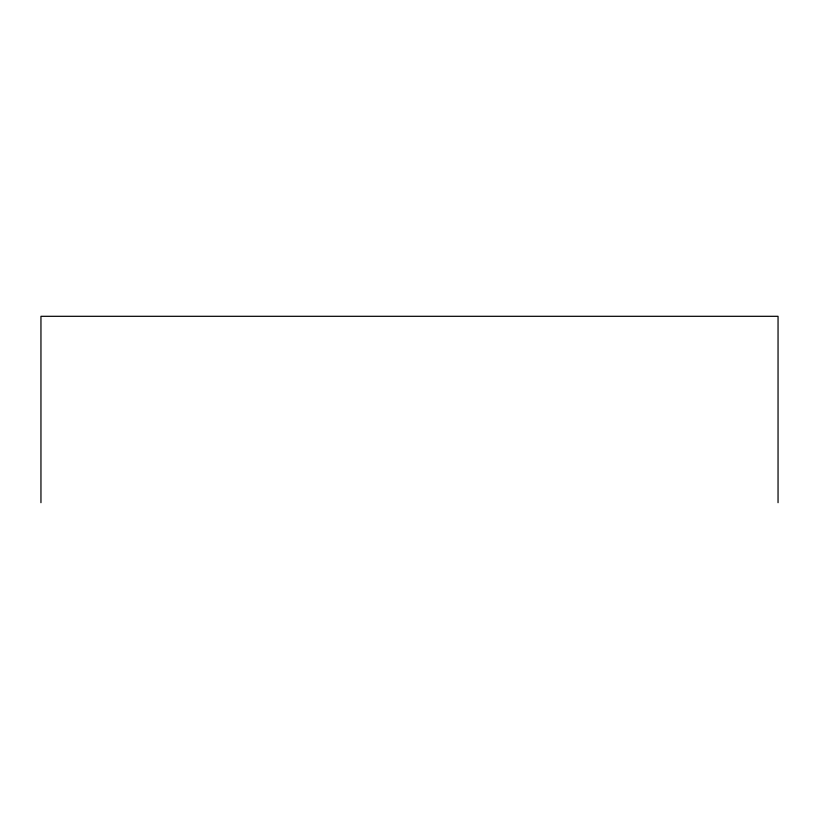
<?xml version="1.0" encoding="UTF-8"?>
<svg xmlns="http://www.w3.org/2000/svg" width="819" height="819" viewBox="0 0 819 819"><rect width="100%" height="100%" fill="white"/><g stroke="black" fill="none" stroke-linecap="round" stroke-linejoin="round"><path stroke-width="1.23" d="M778.05 502.692L778.05 316.308L40.95 316.308L40.95 502.692"/></g></svg>
